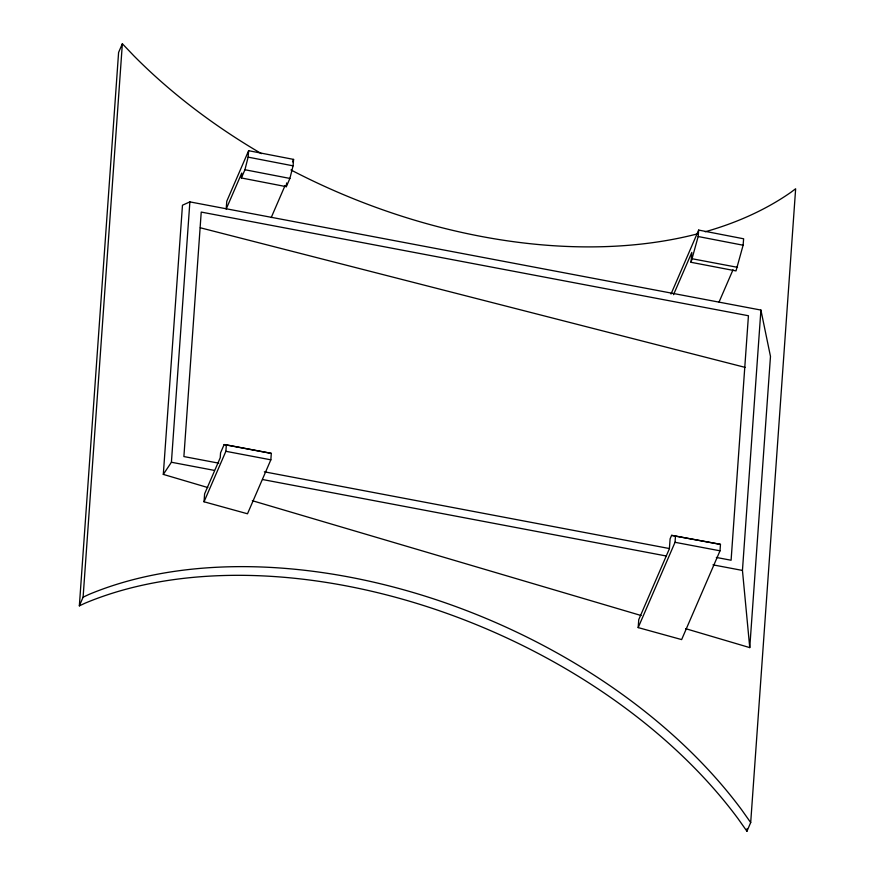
<?xml version="1.0" encoding="UTF-8"?>
<svg xmlns="http://www.w3.org/2000/svg" width="875" height="875" viewBox="0 0 875 875"><rect width="100%" height="100%" fill="white"/><g stroke="black" fill="none" stroke-linecap="round" stroke-linejoin="round"><path stroke-width="1.31" d="M705.239 231.755A447.212 282.078 23.4 0 0 790.913 192.303L795.648 188.759L750.695 822.566L746.944 831.25L737.898 818.475A447.212 282.078 23.4 0 0 85.236 603.105L79.352 605.861L118.595 52.434L122.358 43.75L133.908 55.869A447.212 282.078 23.4 0 0 261.428 153.65M79.352 605.861L83.103 597.177L122.358 43.75M207.812 487.55L163.308 474.403L182.47 205.209L189.875 201.884L760.911 310.067L770.481 356.42L749.755 647.609L685.617 628.666M163.308 474.403L171.412 462.252L189.875 201.884M204.039 501.78L225.881 451.303L226.341 444.85L224.131 444.577L220.566 452.802L220.216 457.767L204.608 493.85L204.039 501.78L247.494 513.778L270.845 459.823L271.305 453.37L226.341 444.85M638.181 627.594L638.75 619.653L669.386 548.767L670.108 538.847L671.595 535.358L720.464 544.359L720.016 550.812L681.636 639.592L638.181 627.594L675.041 542.303L675.5 535.85M749.755 647.609L742.448 570.434L760.911 310.067M746.944 831.25L747.141 828.527M671.005 294.044L698.677 230.081L743.63 238.787L743.116 245.219L736.006 270.911L691.042 262.303L691.819 252.405L673.52 294.689M241.38 177.964L241.773 173.02L226.166 209.103L226.789 201.184L248.631 150.697L293.584 159.403L293.07 165.834L289.888 178.434L286.322 186.67L241.38 177.964L244.934 169.739L248.117 157.139L248.631 150.697M286.322 186.67L286.628 182.952M691.042 262.303L698.163 236.523L698.677 230.081M292.523 161.853L293.584 159.403M271.206 217.58L285.119 185.423M719.064 302.006L733.009 269.784M83.103 597.177L88.987 594.42A447.212 282.078 23.4 0 1 741.65 809.791L750.695 822.566M271.305 453.37L224.131 444.577M720.464 544.359L671.595 535.358M692.53 258.825L737.527 267.334M225.881 451.303L270.845 459.823M675.041 542.303L720.016 550.812M218.761 463.17L183.892 456.564L201.228 212.078L748.431 315.744L731.095 560.241L716.341 557.441M264.359 471.811L669.397 548.548M171.412 462.252L214.298 470.378M262.555 479.522L666.039 555.953M712.961 564.845L742.448 570.434M698.163 236.523L743.116 245.219M248.117 157.139L293.07 165.834M244.934 169.739L289.888 178.434M200.287 227.773L745.292 367.423M252.328 500.697L641.112 615.519M697.484 233.866A447.212 282.078 23.4 0 1 290.959 169.958"/></g></svg>
